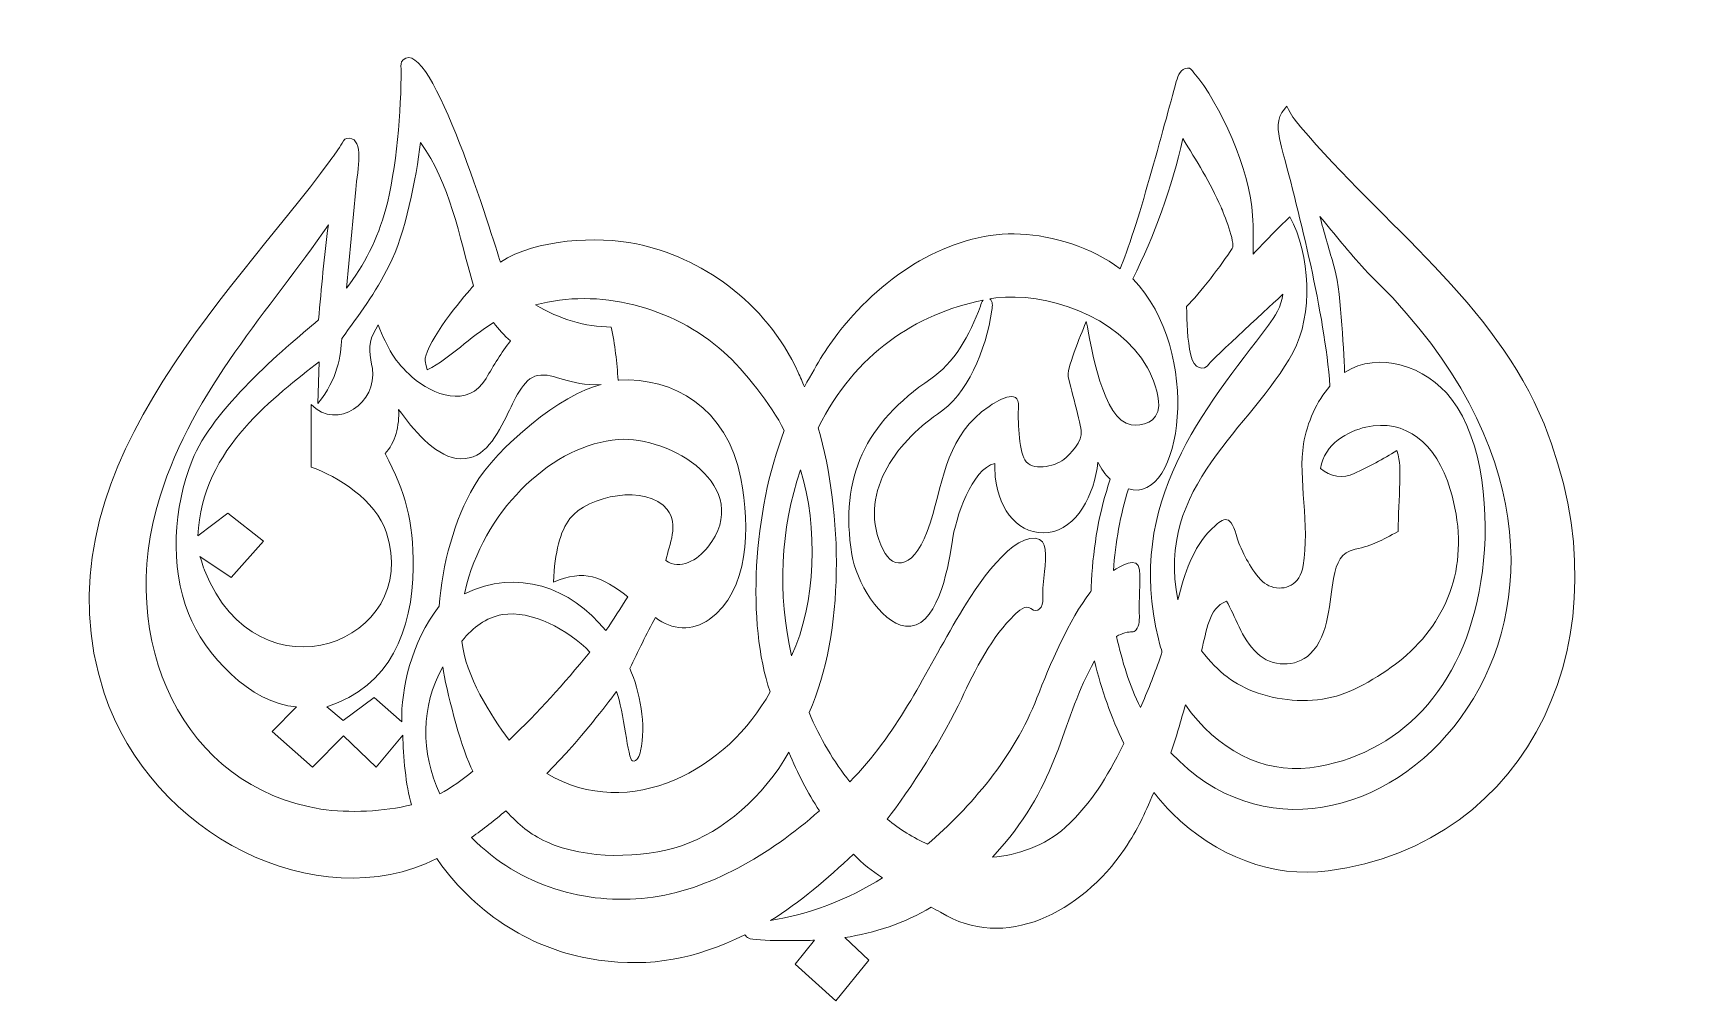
# Model space of a CAD drawing. Header units: inches. Extents: x -36 to 41.9, y -42 to 44.6.
# Drawn here: x -36 to 41.9, y -42 to 3.4 of the extents above; entities that cross this region are included whole.
import ezdxf

# ---------------------------------------------------------------- set-up
doc = ezdxf.new("R2010")
doc.units = ezdxf.units.IN
doc.header["$MEASUREMENT"] = 0
doc.layers.add('Layer 1', color=7, linetype='Continuous')

msp = doc.modelspace()

# ---------------------------------------------------------------- linework, layer by layer
at = {"layer": 'Layer 1', "color": 250, "lineweight": 9}
for points, knots in [([(0.683, -39.17), (0.351, -39.182), (-2.143, -39.225), (-2.411, -39.08), (-2.411, -39.08), (-2.482, -39.041), (-2.538, -38.986), (-2.593, -38.919), (-2.593, -38.919), (-4.897, -40.048), (-6.981, -40.446), (-9.456, -40.103), (-9.456, -40.103), (-12.21, -39.721), (-14.895, -38.227), (-16.803, -35.679), (-16.803, -35.679), (-16.803, -35.679), (-17.04, -35.341), (-17.04, -35.341), (-17.04, -35.341), (-22.645, -38.14), (-30.443, -34.24), (-32.644, -27.578), (-32.644, -27.578), (-35.977, -17.487), (-26.778, -9.04), (-22.038, -2.587), (-22.038, -2.587), (-21.845, -2.324), (-21.652, -2.057), (-21.48, -1.771), (-21.48, -1.771), (-21.391, -1.625), (-21.342, -1.528), (-21.139, -1.547), (-21.139, -1.547), (-20.454, -1.613), (-20.751, -2.959), (-20.845, -3.957), (-20.845, -3.957), (-20.845, -3.957), (-21.282, -8.574), (-21.282, -8.574), (-21.282, -8.574), (-20.459, -7.53), (-19.817, -6.27), (-19.437, -4.862), (-19.437, -4.862), (-18.945, -3.039), (-18.697, -0.205), (-18.722, 1.707), (-18.722, 1.707), (-18.725, 1.903), (-18.753, 1.998), (-18.617, 2.131), (-18.617, 2.131), (-17.338, 3.381), (-14.363, -6.374), (-14.062, -7.355), (-14.062, -7.355), (-12.358, -6.268), (-9.533, -6.126), (-7.67, -6.506), (-7.67, -6.506), (-4.709, -7.111), (-1.614, -9.188), (-0.09, -12.531), (-0.09, -12.531), (0.012, -12.753), (0.109, -12.979), (0.201, -13.208), (0.201, -13.208), (0.867, -12.028), (1.222, -11.366), (2.072, -10.333), (2.072, -10.333), (4.212, -7.73), (7.303, -5.898), (10.334, -6.042), (10.334, -6.042), (11.853, -6.114), (13.697, -6.663), (15.01, -7.671), (15.01, -7.671), (15.76, -5.968), (17.083, -0.948), (17.65, 1.111), (17.65, 1.111), (17.737, 1.425), (17.875, 1.724), (18.173, 1.748), (18.173, 1.748), (18.325, 1.76), (18.361, 1.663), (18.477, 1.527), (18.477, 1.527), (19.682, 0.113), (21.121, -3.06), (21.229, -5.172), (21.229, -5.172), (21.26, -5.776), (21.273, -6.382), (21.25, -6.988), (21.25, -6.988), (21.814, -6.382), (22.395, -5.801), (22.983, -5.233), (22.983, -5.233), (23.921, -7.019), (24.097, -9.787), (23.114, -11.611), (23.114, -11.611), (21.217, -15.129), (16.625, -17.885), (17.728, -23.207), (17.728, -23.207), (18.027, -21.974), (18.441, -20.738), (19.269, -19.921), (19.269, -19.921), (19.669, -19.525), (20.102, -19.044), (20.414, -19.979), (20.414, -19.979), (20.566, -20.435), (20.509, -20.433), (20.77, -20.957), (20.77, -20.957), (21.049, -21.521), (21.543, -22.41), (22.096, -22.583), (22.096, -22.583), (22.766, -22.791), (23.437, -22.512), (23.6, -21.597), (23.6, -21.597), (23.934, -19.722), (23.35, -17.475), (23.62, -15.89), (23.62, -15.89), (23.795, -14.867), (24.229, -13.877), (24.859, -13.181), (24.859, -13.181), (24.588, -9.648), (23.474, -5.317), (22.587, -1.958), (22.587, -1.958), (22.452, -1.45), (22.301, -0.813), (22.602, -0.339), (22.602, -0.339), (22.602, -0.339), (22.836, -0.038), (22.836, -0.038), (22.836, -0.038), (23.06, -0.526), (23.151, -0.612), (23.482, -1.006), (23.482, -1.006), (27.302, -5.553), (32.616, -9.308), (34.9, -14.951), (34.9, -14.951), (38.938, -24.928), (34.236, -34.674), (24.781, -35.915), (24.781, -35.915), (22.15, -36.26), (19.521, -35.237), (17.46, -33.212), (17.46, -33.212), (17.157, -32.914), (16.869, -32.586), (16.6, -32.24), (16.6, -32.24), (16.082, -33.377), (15.938, -33.845), (15.215, -34.902), (15.215, -34.902), (13.181, -37.879), (9.588, -39.721), (6.595, -37.86), (6.595, -37.86), (6.447, -37.779), (6.299, -37.697), (6.152, -37.615), (6.152, -37.615), (4.928, -38.37), (3.449, -38.834), (2.099, -39.048), (2.099, -39.048), (2.099, -39.048), (3.221, -40.108), (3.221, -40.108), (3.221, -40.108), (3.221, -40.108), (1.671, -42.012), (1.671, -42.012), (1.671, -42.012), (1.671, -42.012), (-0.228, -40.287), (-0.228, -40.287), (-0.228, -40.287), (-0.228, -40.287), (0.683, -39.17), (0.683, -39.17)], [0, 0, 0, 0, 0.018868, 0.018868, 0.018868, 0.018868, 0.037736, 0.037736, 0.037736, 0.037736, 0.056604, 0.056604, 0.056604, 0.056604, 0.075472, 0.075472, 0.075472, 0.075472, 0.09434, 0.09434, 0.09434, 0.09434, 0.113208, 0.113208, 0.113208, 0.113208, 0.132075, 0.132075, 0.132075, 0.132075, 0.150943, 0.150943, 0.150943, 0.150943, 0.169811, 0.169811, 0.169811, 0.169811, 0.188679, 0.188679, 0.188679, 0.188679, 0.207547, 0.207547, 0.207547, 0.207547, 0.226415, 0.226415, 0.226415, 0.226415, 0.245283, 0.245283, 0.245283, 0.245283, 0.264151, 0.264151, 0.264151, 0.264151, 0.283019, 0.283019, 0.283019, 0.283019, 0.301887, 0.301887, 0.301887, 0.301887, 0.320755, 0.320755, 0.320755, 0.320755, 0.339623, 0.339623, 0.339623, 0.339623, 0.358491, 0.358491, 0.358491, 0.358491, 0.377358, 0.377358, 0.377358, 0.377358, 0.396226, 0.396226, 0.396226, 0.396226, 0.415094, 0.415094, 0.415094, 0.415094, 0.433962, 0.433962, 0.433962, 0.433962, 0.45283, 0.45283, 0.45283, 0.45283, 0.471698, 0.471698, 0.471698, 0.471698, 0.490566, 0.490566, 0.490566, 0.490566, 0.509434, 0.509434, 0.509434, 0.509434, 0.528302, 0.528302, 0.528302, 0.528302, 0.54717, 0.54717, 0.54717, 0.54717, 0.566038, 0.566038, 0.566038, 0.566038, 0.584906, 0.584906, 0.584906, 0.584906, 0.603774, 0.603774, 0.603774, 0.603774, 0.622642, 0.622642, 0.622642, 0.622642, 0.641509, 0.641509, 0.641509, 0.641509, 0.660377, 0.660377, 0.660377, 0.660377, 0.679245, 0.679245, 0.679245, 0.679245, 0.698113, 0.698113, 0.698113, 0.698113, 0.716981, 0.716981, 0.716981, 0.716981, 0.735849, 0.735849, 0.735849, 0.735849, 0.754717, 0.754717, 0.754717, 0.754717, 0.773585, 0.773585, 0.773585, 0.773585, 0.792453, 0.792453, 0.792453, 0.792453, 0.811321, 0.811321, 0.811321, 0.811321, 0.830189, 0.830189, 0.830189, 0.830189, 0.849057, 0.849057, 0.849057, 0.849057, 0.867925, 0.867925, 0.867925, 0.867925, 0.886792, 0.886792, 0.886792, 0.886792, 0.90566, 0.90566, 0.90566, 0.90566, 0.924528, 0.924528, 0.924528, 0.924528, 0.943396, 0.943396, 0.943396, 0.943396, 0.962264, 0.962264, 0.962264, 0.962264, 1, 1, 1, 1]), ([(-22.62, -13.995), (-22.62, -13.995), (-22.565, -12.029), (-22.565, -12.029), (-22.565, -12.029), (-24.5, -13.596), (-28.083, -16.041), (-28.246, -20.203), (-28.246, -20.203), (-28.246, -20.203), (-26.845, -19.13), (-26.845, -19.13), (-26.845, -19.13), (-26.845, -19.13), (-25.178, -20.45), (-25.178, -20.45), (-25.178, -20.45), (-25.178, -20.45), (-26.687, -22.154), (-26.687, -22.154), (-26.687, -22.154), (-26.687, -22.154), (-28.154, -21.163), (-28.154, -21.163), (-28.154, -21.163), (-28.134, -21.214), (-27.968, -21.76), (-27.948, -21.81), (-27.948, -21.81), (-25.419, -28.142), (-17.725, -25.188), (-19.403, -20.051), (-19.403, -20.051), (-19.91, -18.499), (-21.711, -17.416), (-22.932, -16.973), (-22.932, -16.973), (-22.932, -16.973), (-22.932, -14.044), (-22.932, -14.044), (-22.932, -14.044), (-21.705, -15.282), (-19.819, -13.943), (-20.065, -12.352), (-20.065, -12.352), (-20.148, -11.813), (-20.307, -11.224), (-20.009, -10.71), (-20.009, -10.71), (-20.009, -10.71), (-19.795, -10.294), (-19.795, -10.294), (-19.795, -10.294), (-19.351, -11.402), (-19.013, -12.041), (-18.193, -12.75), (-18.193, -12.75), (-17.226, -13.587), (-15.567, -14.247), (-14.732, -12.815), (-14.732, -12.815), (-14.375, -12.202), (-14.011, -11.602), (-13.592, -11.052), (-13.592, -11.052), (-13.878, -10.806), (-14.135, -10.508), (-14.376, -10.197), (-14.376, -10.197), (-15.544, -10.894), (-16.33, -11.816), (-17.489, -12.414), (-17.489, -12.414), (-17.6, -12.006), (-17.607, -11.926), (-17.557, -11.752), (-17.557, -11.752), (-17.25, -10.684), (-15.655, -8.85), (-15.318, -8.464), (-15.318, -8.464), (-16.025, -6.069), (-16.404, -3.674), (-17.812, -1.749), (-17.812, -1.749), (-18.005, -3.425), (-18.522, -6.043), (-19.272, -7.512), (-19.272, -7.512), (-19.937, -8.814), (-20.667, -9.816), (-21.505, -10.945), (-21.505, -10.945), (-21.555, -11.758), (-21.673, -12.821), (-22.62, -13.995)], [0, 0, 0, 0, 0.04, 0.04, 0.04, 0.04, 0.08, 0.08, 0.08, 0.08, 0.12, 0.12, 0.12, 0.12, 0.16, 0.16, 0.16, 0.16, 0.2, 0.2, 0.2, 0.2, 0.24, 0.24, 0.24, 0.24, 0.28, 0.28, 0.28, 0.28, 0.32, 0.32, 0.32, 0.32, 0.36, 0.36, 0.36, 0.36, 0.4, 0.4, 0.4, 0.4, 0.44, 0.44, 0.44, 0.44, 0.48, 0.48, 0.48, 0.48, 0.52, 0.52, 0.52, 0.52, 0.56, 0.56, 0.56, 0.56, 0.6, 0.6, 0.6, 0.6, 0.64, 0.64, 0.64, 0.64, 0.68, 0.68, 0.68, 0.68, 0.72, 0.72, 0.72, 0.72, 0.76, 0.76, 0.76, 0.76, 0.8, 0.8, 0.8, 0.8, 0.84, 0.84, 0.84, 0.84, 0.88, 0.88, 0.88, 0.88, 0.92, 0.92, 0.92, 0.92, 1, 1, 1, 1]), ([(15.969, -28.256), (16.298, -27.508), (16.599, -26.75), (16.877, -25.97), (16.877, -25.97), (17.031, -25.535), (16.985, -25.746), (16.808, -25.028), (16.808, -25.028), (15.229, -18.642), (18.966, -14.253), (21.978, -10.32), (21.978, -10.32), (22.28, -9.927), (22.575, -9.418), (22.651, -8.868), (22.651, -8.868), (22.307, -9.175), (19.276, -11.984), (19.189, -12.123), (19.189, -12.123), (18.952, -12.499), (18.48, -12.375), (18.328, -11.716), (18.328, -11.716), (18.16, -10.986), (18.155, -10.187), (18.131, -9.435), (18.131, -9.435), (18.736, -8.85), (19.79, -7.465), (20.274, -6.718), (20.274, -6.718), (20.438, -6.465), (19.866, -5.045), (19.747, -4.776), (19.747, -4.776), (19.239, -3.633), (18.594, -2.588), (17.953, -1.56), (17.953, -1.56), (17.456, -3.833), (16.614, -6.152), (15.608, -8.141), (15.608, -8.141), (18.908, -11.525), (17.943, -18.753), (15.4, -18), (15.4, -18), (15.032, -19.224), (14.781, -20.527), (14.703, -21.833), (14.703, -21.833), (14.969, -21.658), (15.864, -21.08), (15.927, -21.796), (15.927, -21.796), (15.988, -22.471), (15.881, -23.157), (15.912, -23.835), (15.912, -23.835), (15.923, -24.093), (15.926, -24.411), (15.764, -24.603), (15.764, -24.603), (15.633, -24.758), (15.549, -24.667), (15.238, -24.749), (15.238, -24.749), (15.103, -24.785), (14.975, -24.847), (14.848, -24.915), (14.848, -24.915), (15.106, -26.091), (15.452, -27.218), (15.969, -28.256)], [0, 0, 0, 0, 0.05, 0.05, 0.05, 0.05, 0.1, 0.1, 0.1, 0.1, 0.15, 0.15, 0.15, 0.15, 0.2, 0.2, 0.2, 0.2, 0.25, 0.25, 0.25, 0.25, 0.3, 0.3, 0.3, 0.3, 0.35, 0.35, 0.35, 0.35, 0.4, 0.4, 0.4, 0.4, 0.45, 0.45, 0.45, 0.45, 0.5, 0.5, 0.5, 0.5, 0.55, 0.55, 0.55, 0.55, 0.6, 0.6, 0.6, 0.6, 0.65, 0.65, 0.65, 0.65, 0.7, 0.7, 0.7, 0.7, 0.75, 0.75, 0.75, 0.75, 0.8, 0.8, 0.8, 0.8, 0.85, 0.85, 0.85, 0.85, 0.9, 0.9, 0.9, 0.9, 1, 1, 1, 1]), ([(17.397, -30.373), (25.719, -39.28), (41.881, -24.18), (27.802, -9.038), (27.802, -9.038), (27.374, -8.578), (26.917, -8.172), (26.481, -7.693), (26.481, -7.693), (25.761, -6.899), (25.076, -6.057), (24.391, -5.216), (24.391, -5.216), (24.58, -5.96), (24.789, -6.692), (25.015, -7.419), (25.015, -7.419), (25.366, -8.547), (25.492, -11.301), (25.545, -12.535), (25.545, -12.535), (27.138, -11.509), (29.362, -12.224), (30.559, -13.78), (30.559, -13.78), (32.072, -15.746), (32.352, -19.225), (32.011, -21.856), (32.011, -21.856), (31.338, -27.05), (28.411, -30.278), (24.326, -31.024), (24.326, -31.024), (22.085, -31.433), (19.936, -30.508), (18.35, -28.501), (18.35, -28.501), (18.35, -28.501), (18.079, -28.124), (18.079, -28.124), (18.079, -28.124), (17.859, -28.878), (17.661, -29.641), (17.397, -30.373)], [0, 0, 0, 0, 0.083333, 0.083333, 0.083333, 0.083333, 0.166667, 0.166667, 0.166667, 0.166667, 0.25, 0.25, 0.25, 0.25, 0.333333, 0.333333, 0.333333, 0.333333, 0.416667, 0.416667, 0.416667, 0.416667, 0.5, 0.5, 0.5, 0.5, 0.583333, 0.583333, 0.583333, 0.583333, 0.666667, 0.666667, 0.666667, 0.666667, 0.75, 0.75, 0.75, 0.75, 0.833333, 0.833333, 0.833333, 0.833333, 1, 1, 1, 1]), ([(-23.626, -28.223), (-25.793, -28.079), (-27.948, -25.74), (-28.699, -23.845), (-28.699, -23.845), (-29.582, -21.615), (-29.395, -18.857), (-28.523, -16.664), (-28.523, -16.664), (-27.568, -14.263), (-24.296, -11.499), (-22.59, -10.063), (-22.59, -10.063), (-22.462, -8.572), (-22.321, -7.084), (-22.129, -5.603), (-22.129, -5.603), (-24.881, -9.636), (-28.437, -13.273), (-30.024, -18.339), (-30.024, -18.339), (-32.154, -25.14), (-28.932, -32.011), (-22.477, -33.015), (-22.477, -33.015), (-21.154, -33.221), (-19.508, -33.13), (-18.222, -32.814), (-18.222, -32.814), (-18.511, -31.915), (-18.615, -30.514), (-18.633, -29.547), (-18.633, -29.547), (-18.633, -29.547), (-19.881, -31.045), (-19.881, -31.045), (-19.881, -31.045), (-19.881, -31.045), (-21.424, -29.585), (-21.424, -29.585), (-21.424, -29.585), (-21.424, -29.585), (-22.877, -31.052), (-22.877, -31.052), (-22.877, -31.052), (-22.877, -31.052), (-24.761, -29.371), (-24.761, -29.371), (-24.761, -29.371), (-24.761, -29.371), (-23.626, -28.223), (-23.626, -28.223)], [0, 0, 0, 0, 0.071429, 0.071429, 0.071429, 0.071429, 0.142857, 0.142857, 0.142857, 0.142857, 0.214286, 0.214286, 0.214286, 0.214286, 0.285714, 0.285714, 0.285714, 0.285714, 0.357143, 0.357143, 0.357143, 0.357143, 0.428571, 0.428571, 0.428571, 0.428571, 0.5, 0.5, 0.5, 0.5, 0.571429, 0.571429, 0.571429, 0.571429, 0.642857, 0.642857, 0.642857, 0.642857, 0.714286, 0.714286, 0.714286, 0.714286, 0.785714, 0.785714, 0.785714, 0.785714, 0.857143, 0.857143, 0.857143, 0.857143, 1, 1, 1, 1]), ([(-8.51, -12.892), (-5.945, -12.764), (-3.44, -14.148), (-2.778, -17.508), (-2.778, -17.508), (-2.323, -19.819), (-2.4, -22.8), (-4.258, -24.121), (-4.258, -24.121), (-5.044, -24.68), (-6.019, -24.643), (-6.788, -24.023), (-6.788, -24.023), (-7.216, -24.799), (-7.589, -25.622), (-7.99, -26.419), (-7.99, -26.419), (-7.508, -27.484), (-7.214, -29.081), (-7.479, -30.292), (-7.479, -30.292), (-7.528, -30.518), (-7.636, -30.813), (-7.864, -30.76), (-7.864, -30.76), (-8.085, -30.709), (-8.265, -28.375), (-8.62, -27.505), (-8.62, -27.505), (-9.109, -28.196), (-10.345, -29.704), (-10.976, -30.4), (-10.976, -30.4), (-10.976, -30.4), (-11.88, -31.347), (-11.88, -31.347), (-11.88, -31.347), (-7.992, -33.679), (-3.351, -31.123), (-1.409, -27.519), (-1.409, -27.519), (-2.498, -24.287), (-2.219, -19.088), (-0.74, -15.251), (-0.74, -15.251), (-1.372, -14.037), (-2.614, -12.436), (-3.575, -11.579), (-3.575, -11.579), (-6.008, -9.411), (-9.48, -8.567), (-12.406, -9.365), (-12.406, -9.365), (-11.296, -10.031), (-10.09, -10.403), (-8.858, -10.403), (-8.858, -10.403), (-8.69, -11.215), (-8.591, -12.056), (-8.537, -12.891), (-8.537, -12.891), (-8.537, -12.891), (-8.51, -12.892), (-8.51, -12.892)], [0, 0, 0, 0, 0.058824, 0.058824, 0.058824, 0.058824, 0.117647, 0.117647, 0.117647, 0.117647, 0.176471, 0.176471, 0.176471, 0.176471, 0.235294, 0.235294, 0.235294, 0.235294, 0.294118, 0.294118, 0.294118, 0.294118, 0.352941, 0.352941, 0.352941, 0.352941, 0.411765, 0.411765, 0.411765, 0.411765, 0.470588, 0.470588, 0.470588, 0.470588, 0.529412, 0.529412, 0.529412, 0.529412, 0.588235, 0.588235, 0.588235, 0.588235, 0.647059, 0.647059, 0.647059, 0.647059, 0.705882, 0.705882, 0.705882, 0.705882, 0.764706, 0.764706, 0.764706, 0.764706, 0.823529, 0.823529, 0.823529, 0.823529, 0.882353, 0.882353, 0.882353, 0.882353, 1, 1, 1, 1]), ([(0.853, -15.126), (2.004, -19.156), (2.1, -24.686), (0.428, -28.493), (0.428, -28.493), (0.923, -29.701), (1.574, -30.781), (2.338, -31.739), (2.338, -31.739), (4.561, -29.462), (5.669, -26.993), (7.344, -24.125), (7.344, -24.125), (7.988, -23.023), (9.724, -20.2), (11.026, -20.313), (11.026, -20.313), (11.653, -20.368), (11.528, -21.147), (11.466, -21.873), (11.466, -21.873), (11.433, -22.271), (11.358, -22.728), (11.387, -23.131), (11.387, -23.131), (11.418, -23.556), (11.148, -23.878), (10.828, -23.61), (10.828, -23.61), (10.577, -23.399), (10.247, -23.733), (10.046, -23.921), (10.046, -23.921), (9.068, -24.831), (8.172, -26.539), (7.57, -27.854), (7.57, -27.854), (6.829, -29.473), (5.098, -32.245), (4.078, -33.485), (4.078, -33.485), (4.667, -33.97), (5.322, -34.362), (5.983, -34.667), (5.983, -34.667), (7.98, -32.943), (10.039, -30.576), (11.112, -27.803), (11.112, -27.803), (11.69, -26.307), (12.657, -24.06), (13.597, -22.879), (13.597, -22.879), (13.678, -22.777), (13.657, -22.753), (13.662, -22.611), (13.662, -22.611), (13.719, -20.961), (13.968, -19.362), (14.459, -17.827), (14.459, -17.827), (14.459, -17.827), (14.548, -17.538), (14.548, -17.538), (14.548, -17.538), (14.317, -17.326), (14.125, -17.044), (13.967, -16.748), (13.967, -16.748), (13.816, -18.276), (12.97, -19.885), (11.658, -20.037), (11.658, -20.037), (10.301, -20.195), (9.33, -19.071), (9.157, -17.434), (9.157, -17.434), (9.135, -17.223), (9.148, -17.01), (9.133, -16.799), (9.133, -16.799), (8.053, -17.068), (7.305, -19.303), (7.128, -20.512), (7.128, -20.512), (6.936, -21.832), (6.399, -24.631), (4.939, -24.435), (4.939, -24.435), (3.749, -24.275), (2.62, -22.303), (2.425, -21.07), (2.425, -21.07), (1.852, -17.437), (3.07, -14.899), (6.127, -12.84), (6.127, -12.84), (7.2, -12.118), (7.979, -10.788), (8.459, -9.419), (8.459, -9.419), (8.493, -9.322), (8.531, -9.225), (8.585, -9.145), (8.585, -9.145), (5.414, -9.787), (2.587, -11.657), (0.853, -15.126)], [0, 0, 0, 0, 0.035714, 0.035714, 0.035714, 0.035714, 0.071429, 0.071429, 0.071429, 0.071429, 0.107143, 0.107143, 0.107143, 0.107143, 0.142857, 0.142857, 0.142857, 0.142857, 0.178571, 0.178571, 0.178571, 0.178571, 0.214286, 0.214286, 0.214286, 0.214286, 0.25, 0.25, 0.25, 0.25, 0.285714, 0.285714, 0.285714, 0.285714, 0.321429, 0.321429, 0.321429, 0.321429, 0.357143, 0.357143, 0.357143, 0.357143, 0.392857, 0.392857, 0.392857, 0.392857, 0.428571, 0.428571, 0.428571, 0.428571, 0.464286, 0.464286, 0.464286, 0.464286, 0.5, 0.5, 0.5, 0.5, 0.535714, 0.535714, 0.535714, 0.535714, 0.571429, 0.571429, 0.571429, 0.571429, 0.607143, 0.607143, 0.607143, 0.607143, 0.642857, 0.642857, 0.642857, 0.642857, 0.678571, 0.678571, 0.678571, 0.678571, 0.714286, 0.714286, 0.714286, 0.714286, 0.75, 0.75, 0.75, 0.75, 0.785714, 0.785714, 0.785714, 0.785714, 0.821429, 0.821429, 0.821429, 0.821429, 0.857143, 0.857143, 0.857143, 0.857143, 0.892857, 0.892857, 0.892857, 0.892857, 0.928571, 0.928571, 0.928571, 0.928571, 1, 1, 1, 1]), ([(8.905, -9.081), (9.052, -9.223), (9.029, -9.385), (8.996, -9.617), (8.996, -9.617), (8.721, -11.51), (7.844, -13.581), (6.443, -14.487), (6.443, -14.487), (4.503, -15.845), (2.64, -18.276), (3.891, -20.86), (3.891, -20.86), (4.363, -21.834), (5.418, -21.8), (6.096, -19.611), (6.096, -19.611), (6.795, -17.353), (6.885, -15.49), (8.869, -14.124), (8.869, -14.124), (9.157, -13.926), (10.317, -13.185), (10.247, -14.154), (10.247, -14.154), (10.21, -14.668), (10.257, -16.168), (10.545, -16.638), (10.545, -16.638), (10.869, -17.167), (11.897, -16.98), (12.377, -16.611), (12.377, -16.611), (12.671, -16.384), (13.275, -15.764), (13.19, -15.262), (13.19, -15.262), (13.107, -14.765), (12.581, -12.774), (12.575, -12.688), (12.575, -12.688), (12.54, -12.23), (13.281, -10.498), (13.428, -10.143), (13.428, -10.143), (13.669, -11.358), (14.185, -14.778), (15.537, -14.989), (15.537, -14.989), (16.04, -15.067), (16.793, -14.893), (16.824, -14.097), (16.824, -14.097), (16.846, -13.539), (16.549, -12.759), (16.297, -12.313), (16.297, -12.313), (14.902, -9.845), (11.484, -8.759), (9.19, -9.037), (9.19, -9.037), (9.19, -9.037), (8.905, -9.081), (8.905, -9.081)], [0, 0, 0, 0, 0.058824, 0.058824, 0.058824, 0.058824, 0.117647, 0.117647, 0.117647, 0.117647, 0.176471, 0.176471, 0.176471, 0.176471, 0.235294, 0.235294, 0.235294, 0.235294, 0.294118, 0.294118, 0.294118, 0.294118, 0.352941, 0.352941, 0.352941, 0.352941, 0.411765, 0.411765, 0.411765, 0.411765, 0.470588, 0.470588, 0.470588, 0.470588, 0.529412, 0.529412, 0.529412, 0.529412, 0.588235, 0.588235, 0.588235, 0.588235, 0.647059, 0.647059, 0.647059, 0.647059, 0.705882, 0.705882, 0.705882, 0.705882, 0.764706, 0.764706, 0.764706, 0.764706, 0.823529, 0.823529, 0.823529, 0.823529, 0.882353, 0.882353, 0.882353, 0.882353, 1, 1, 1, 1]), ([(-21.431, -28.863), (-21.431, -28.863), (-19.977, -27.782), (-19.977, -27.782), (-19.977, -27.782), (-19.977, -27.782), (-18.691, -28.93), (-18.691, -28.93), (-18.691, -28.93), (-18.713, -27.38), (-18.26, -25.214), (-16.928, -23.5), (-16.928, -23.5), (-16.805, -21.574), (-16.209, -19.416), (-15.291, -17.862), (-15.291, -17.862), (-14.207, -16.027), (-11.18, -13.525), (-9.328, -13.106), (-9.328, -13.106), (-10.87, -13.183), (-11.509, -12.527), (-12.314, -12.678), (-12.314, -12.678), (-13.001, -12.807), (-13.407, -13.858), (-13.774, -14.593), (-13.774, -14.593), (-14.334, -15.715), (-14.945, -16.749), (-16.129, -16.564), (-16.129, -16.564), (-17.204, -16.395), (-18.136, -15.206), (-18.836, -14.274), (-18.836, -14.274), (-18.784, -15.011), (-19, -15.861), (-19.464, -16.344), (-19.464, -16.344), (-18.509, -18.191), (-18.135, -19.442), (-18.155, -21.681), (-18.155, -21.681), (-18.182, -24.658), (-19.219, -27.257), (-22.205, -28.219), (-22.205, -28.219), (-22.205, -28.219), (-21.431, -28.863), (-21.431, -28.863)], [0, 0, 0, 0, 0.071429, 0.071429, 0.071429, 0.071429, 0.142857, 0.142857, 0.142857, 0.142857, 0.214286, 0.214286, 0.214286, 0.214286, 0.285714, 0.285714, 0.285714, 0.285714, 0.357143, 0.357143, 0.357143, 0.357143, 0.428571, 0.428571, 0.428571, 0.428571, 0.5, 0.5, 0.5, 0.5, 0.571429, 0.571429, 0.571429, 0.571429, 0.642857, 0.642857, 0.642857, 0.642857, 0.714286, 0.714286, 0.714286, 0.714286, 0.785714, 0.785714, 0.785714, 0.785714, 0.857143, 0.857143, 0.857143, 0.857143, 1, 1, 1, 1]), ([(18.825, -25.593), (19.664, -26.627), (20.328, -27.174), (21.488, -27.576), (21.488, -27.576), (22.62, -27.968), (24.018, -28.046), (25.172, -27.718), (25.172, -27.718), (26.146, -27.441), (27.632, -26.529), (28.45, -25.796), (28.45, -25.796), (30.591, -23.879), (31.458, -21.191), (30.501, -18.021), (30.501, -18.021), (29.839, -15.828), (28.402, -14.692), (26.546, -15.1), (26.546, -15.1), (25.721, -15.281), (24.593, -15.873), (24.414, -17.04), (24.414, -17.04), (24.854, -17.418), (25.502, -17.526), (25.999, -17.28), (25.999, -17.28), (26.676, -16.945), (27.349, -16.611), (27.995, -16.193), (27.995, -16.193), (28.177, -16.812), (28.144, -16.985), (28.134, -17.701), (28.134, -17.701), (28.123, -18.464), (28.058, -19.226), (28.058, -19.988), (28.058, -19.988), (27.242, -20.426), (26.924, -20.632), (26.033, -20.83), (26.033, -20.83), (25.37, -20.977), (25.183, -21.413), (25.023, -22.199), (25.023, -22.199), (24.815, -23.228), (24.862, -24.837), (23.929, -25.739), (23.929, -25.739), (23.253, -26.391), (22.123, -26.35), (21.453, -25.716), (21.453, -25.716), (20.676, -24.983), (20.417, -23.946), (20.001, -23.265), (20.001, -23.265), (19.145, -23.609), (19.082, -24.668), (18.825, -25.593)], [0, 0, 0, 0, 0.058824, 0.058824, 0.058824, 0.058824, 0.117647, 0.117647, 0.117647, 0.117647, 0.176471, 0.176471, 0.176471, 0.176471, 0.235294, 0.235294, 0.235294, 0.235294, 0.294118, 0.294118, 0.294118, 0.294118, 0.352941, 0.352941, 0.352941, 0.352941, 0.411765, 0.411765, 0.411765, 0.411765, 0.470588, 0.470588, 0.470588, 0.470588, 0.529412, 0.529412, 0.529412, 0.529412, 0.588235, 0.588235, 0.588235, 0.588235, 0.647059, 0.647059, 0.647059, 0.647059, 0.705882, 0.705882, 0.705882, 0.705882, 0.764706, 0.764706, 0.764706, 0.764706, 0.823529, 0.823529, 0.823529, 0.823529, 0.882353, 0.882353, 0.882353, 0.882353, 1, 1, 1, 1]), ([(-15.743, -22.913), (-15.743, -22.913), (-15.631, -22.453), (-15.631, -22.453), (-15.631, -22.453), (-14.659, -18.832), (-11.54, -15.91), (-8.532, -15.681), (-8.532, -15.681), (-6.108, -15.497), (-2.093, -17.893), (-4.335, -20.735), (-4.335, -20.735), (-4.806, -21.332), (-5.645, -21.836), (-6.292, -21.355), (-6.292, -21.355), (-6.138, -20.584), (-5.676, -19.682), (-6.232, -18.962), (-6.232, -18.962), (-7.178, -17.739), (-9.982, -18.322), (-10.795, -19.385), (-10.795, -19.385), (-11.266, -20), (-11.501, -20.95), (-11.573, -22.369), (-11.573, -22.369), (-10.106, -21.754), (-9.308, -22.109), (-8.08, -23.053), (-8.08, -23.053), (-8.42, -23.588), (-8.757, -24.127), (-9.112, -24.647), (-9.112, -24.647), (-10.78, -22.592), (-13.245, -21.722), (-15.743, -22.913)], [0, 0, 0, 0, 0.090909, 0.090909, 0.090909, 0.090909, 0.181818, 0.181818, 0.181818, 0.181818, 0.272727, 0.272727, 0.272727, 0.272727, 0.363636, 0.363636, 0.363636, 0.363636, 0.454545, 0.454545, 0.454545, 0.454545, 0.545455, 0.545455, 0.545455, 0.545455, 0.636364, 0.636364, 0.636364, 0.636364, 0.727273, 0.727273, 0.727273, 0.727273, 0.818182, 0.818182, 0.818182, 0.818182, 1, 1, 1, 1]), ([(0.021, -17.097), (-0.932, -19.911), (-1.067, -22.911), (-0.401, -25.836), (-0.401, -25.836), (0.748, -23.362), (0.853, -19.765), (0.021, -17.097)], [0, 0, 0, 0, 0.333333, 0.333333, 0.333333, 0.333333, 1, 1, 1, 1]), ([(-15.874, -25.135), (-15.686, -26.774), (-14.523, -28.63), (-13.65, -29.778), (-13.65, -29.778), (-12.21, -28.427), (-11.152, -27.2), (-9.856, -25.651), (-9.856, -25.651), (-10.882, -24.595), (-12.608, -23.673), (-13.968, -23.897), (-13.968, -23.897), (-14.784, -24.046), (-15.29, -24.47), (-15.874, -25.135)], [0, 0, 0, 0, 0.2, 0.2, 0.2, 0.2, 0.4, 0.4, 0.4, 0.4, 0.6, 0.6, 0.6, 0.6, 1, 1, 1, 1]), ([(-16.764, -26.349), (-17.803, -28.203), (-17.792, -30.363), (-16.907, -32.309), (-16.907, -32.309), (-16.359, -32.02), (-15.846, -31.642), (-15.346, -31.241), (-15.346, -31.241), (-15.859, -30.286), (-16.508, -27.806), (-16.729, -26.564), (-16.729, -26.564), (-16.729, -26.564), (-16.764, -26.349), (-16.764, -26.349)], [0, 0, 0, 0, 0.2, 0.2, 0.2, 0.2, 0.4, 0.4, 0.4, 0.4, 0.6, 0.6, 0.6, 0.6, 1, 1, 1, 1]), ([(12.44, -33.888), (13.805, -32.569), (14.292, -31.707), (15.188, -29.936), (15.188, -29.936), (14.596, -28.729), (14.148, -27.419), (13.811, -26.069), (13.811, -26.069), (12.287, -28.761), (12.227, -31.496), (9.594, -34.632), (9.594, -34.632), (9.594, -34.632), (9.02, -35.275), (9.02, -35.275), (9.02, -35.275), (10.149, -35.195), (11.516, -34.723), (12.44, -33.888)], [0, 0, 0, 0, 0.166667, 0.166667, 0.166667, 0.166667, 0.333333, 0.333333, 0.333333, 0.333333, 0.5, 0.5, 0.5, 0.5, 0.666667, 0.666667, 0.666667, 0.666667, 1, 1, 1, 1]), ([(-13.806, -33.098), (-14.328, -33.539), (-14.864, -33.957), (-15.41, -34.35), (-15.41, -34.35), (-13.13, -36.675), (-10.049, -37.511), (-7.158, -37.178), (-7.158, -37.178), (-4.265, -36.844), (-1.439, -35.164), (0.904, -33.103), (0.904, -33.103), (0.357, -32.245), (-0.122, -31.327), (-0.522, -30.35), (-0.522, -30.35), (-1.73, -32.43), (-3.576, -34.076), (-5.569, -34.736), (-5.569, -34.736), (-7.41, -35.346), (-10.058, -35.392), (-11.88, -34.559), (-11.88, -34.559), (-12.739, -34.167), (-13.132, -33.796), (-13.806, -33.098)], [0, 0, 0, 0, 0.125, 0.125, 0.125, 0.125, 0.25, 0.25, 0.25, 0.25, 0.375, 0.375, 0.375, 0.375, 0.5, 0.5, 0.5, 0.5, 0.625, 0.625, 0.625, 0.625, 0.75, 0.75, 0.75, 0.75, 1, 1, 1, 1]), ([(-1.386, -38.245), (0.343, -37.979), (2.306, -37.254), (3.859, -36.243), (3.859, -36.243), (3.378, -35.929), (2.924, -35.572), (2.506, -35.137), (2.506, -35.137), (1.277, -36.287), (-0.003, -37.396), (-1.386, -38.245)], [0, 0, 0, 0, 0.25, 0.25, 0.25, 0.25, 0.5, 0.5, 0.5, 0.5, 1, 1, 1, 1])]:
    msp.add_open_spline(points, degree=3, knots=knots, dxfattribs=at)

doc.saveas('drawing.dxf')
